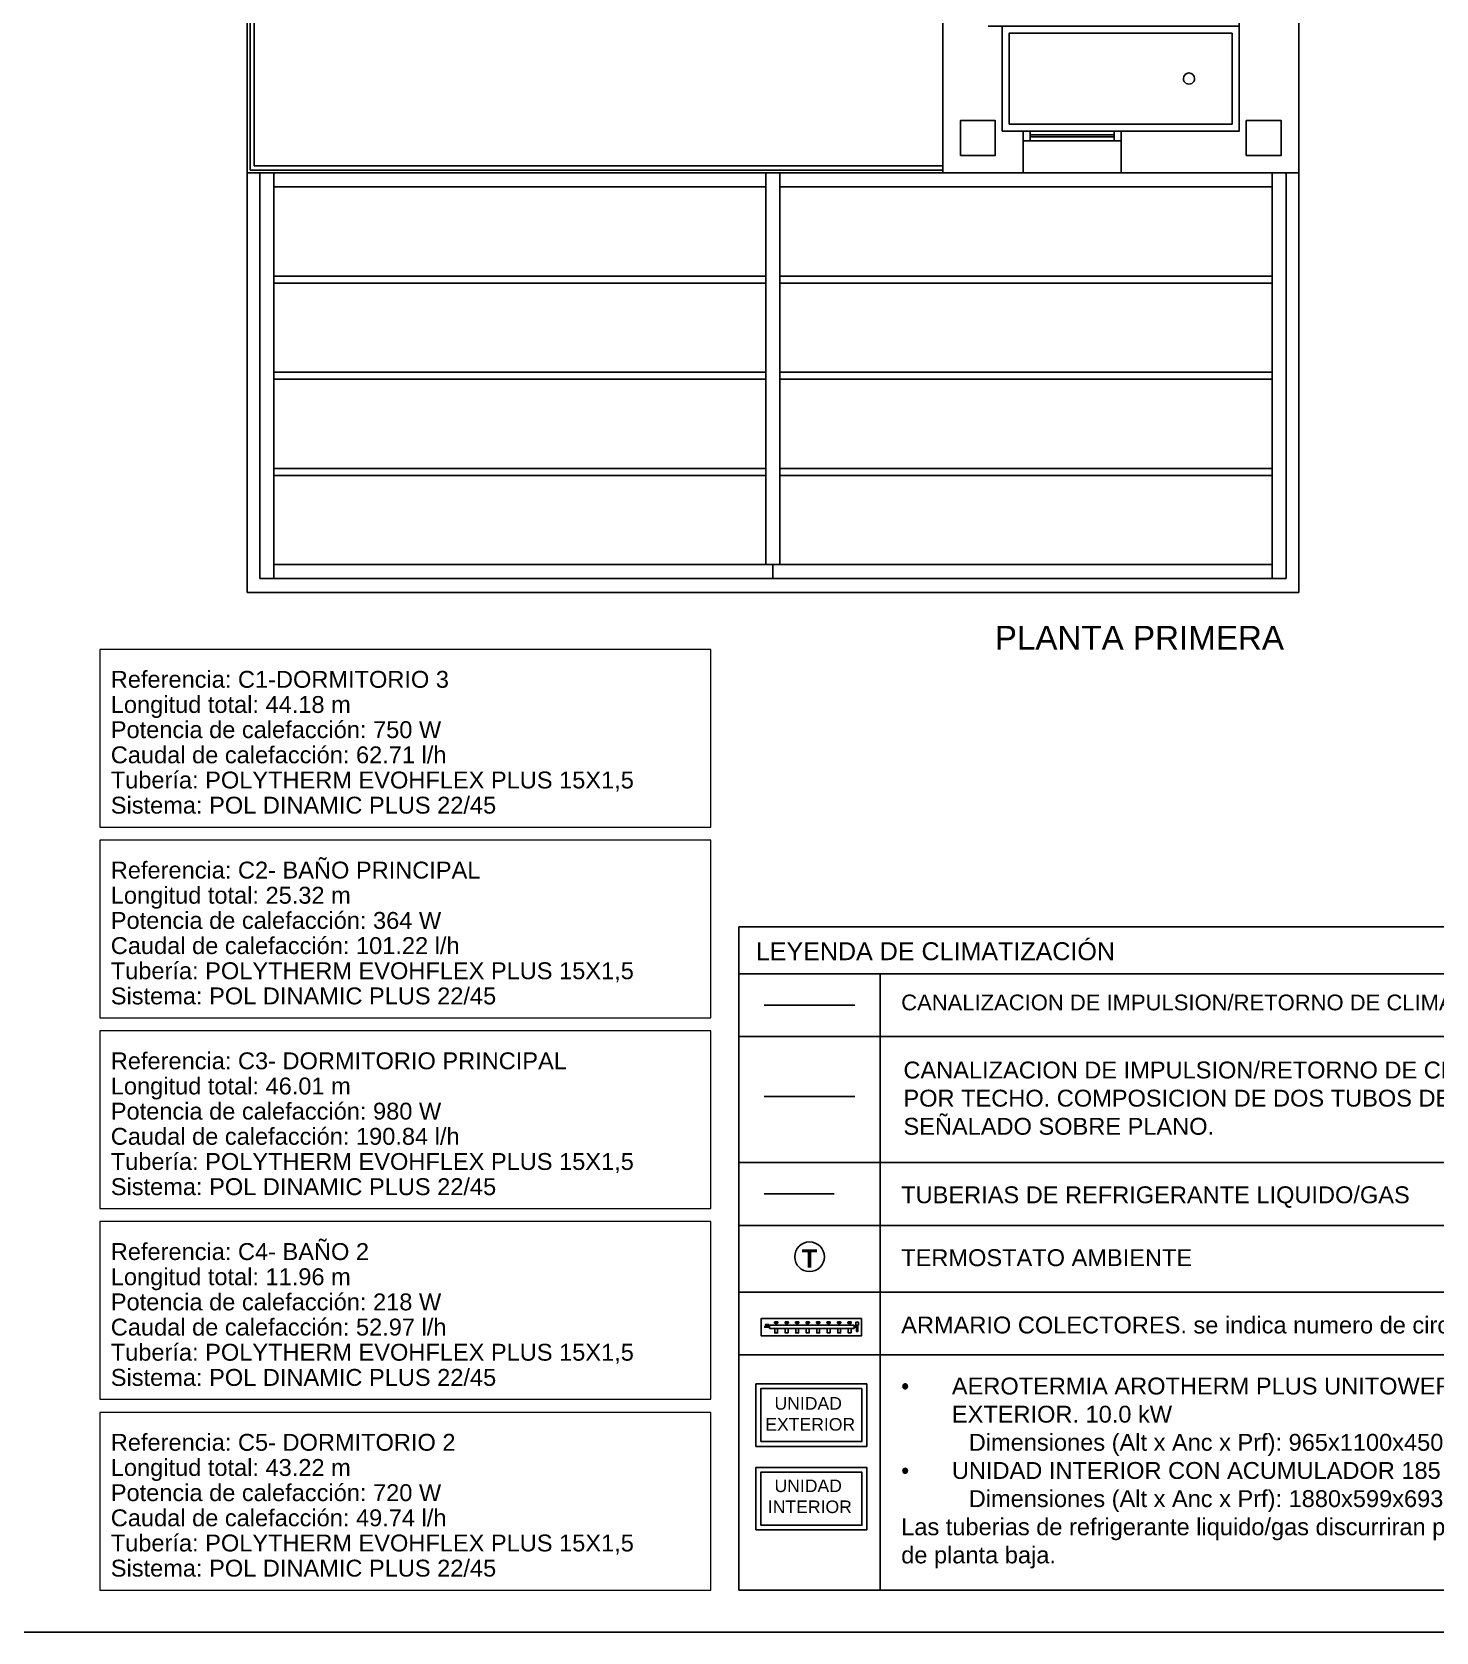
# Model space of a CAD drawing. Header units: millimetres. Extents: x 441156 to 441876, y 4514765 to 4515211.
# Drawn here: x 441478.11 to 441488.15, y 4514917.17 to 4514928.61 of the extents above; entities that cross this region are included whole.
import ezdxf
from ezdxf.enums import TextEntityAlignment as Align

# ---------------------------------------------------------------- set-up
doc = ezdxf.new("R2010")
doc.units = ezdxf.units.MM
doc.linetypes.add('CONTINUA', pattern=[0])
doc.linetypes.add('HIDDEN', pattern=[0.375, 0.25, -0.125])
doc.layers.add('01_cartela', color=6, linetype='Continuous', plot=False)
for name, color, linetype in [('01_mono PRIMERA', 2, 'Continuous'), ('01_textos', 7, 'Continuous'), ('CALEFAC_NOTAS', 7, 'Continuous'), ('INGIN CALEFACCION MAQUINAS', 7, 'Continuous'), ('INGIN CALEFACCION TEXTO', 7, 'Continuous'), ('INGIN CALEFACCION TUBERIAS', 89, 'Continuous'), ('INGIN CLIMATIZACION EQUIPOS', 7, 'Continuous'), ('INGIN SANEAMIENTO TEXTO', 7, 'Continuous'), ('SOMBRAS2', 250, 'Continuous')]:
    doc.layers.add(name, color=color, linetype=linetype)
doc.layers.add('ETIQUETAS', color=7, linetype='Continuous', lineweight=0)
doc.styles.add('Estilo1', font='swissel.ttf')
doc.styles.add('NIEVES3', font='swisseb.ttf')

# ---------------------------------------------------------------- blocks, each defined once
blk = doc.blocks.new('A$C11D349B9')
at = {"layer": '01_mono PRIMERA', "color": 254}
for p, q in [((9.353, 3), (9.353, 8.655)), ((8.928, 4.83, 0), (8.928, 3.3, 0)), ((1.833, 3), (1.833, 4.63)), ((1.853, 4.63), (1.853, 3.02)), ((1.883, 4.63), (1.883, 3.05)), ((6.808, 3), (6.808, 4.63)), ((7.233, 3.3), (7.383, 3.3)), ((8.083, 3.3, 0), (7.383, 3.3, 0)), ((7.383, 3.3, 0), (7.383, 3, 0)), ((8.083, 3.23, 0), (7.383, 3.23, 0)), ((7.433, 3.3, 0), (7.433, 3.23, 0)), ((8.033, 3.272, 0), (7.433, 3.272, 0)), ((8.033, 3.258, 0), (7.433, 3.258, 0)), ((8.033, 3.3, 0), (8.033, 3.23, 0)), ((8.083, 3.3), (8.928, 3.3)), ((8.083, 3.3, 0), (8.083, 3, 0)), ((1.833, 3), (6.808, 3)), ((1.833, 3), (1.833, 0)), ((1.853, 3.02), (6.808, 3.02)), ((1.883, 3.05), (6.808, 3.05)), ((1.923, 3), (1.923, 0.1)), ((2.023, 0.1), (2.023, 3)), ((5.543, 0.2, 0), (5.543, 3, 0)), ((5.643, 0.2, 0), (5.643, 3, 0)), ((6.808, 3), (7.383, 3)), ((8.083, 3, 0), (7.383, 3, 0)), ((8.083, 3), (9.353, 3, 0)), ((9.163, 0.1, 0), (9.163, 3, 0)), ((9.263, 3, 0), (9.263, 0.1, 0)), ((9.353, 3, 0), (9.353, 0, 0)), ((2.023, 2.9, 0), (5.543, 2.9, 0)), ((5.643, 2.9, 0), (9.163, 2.9, 0)), ((5.543, 2.262, 0), (2.023, 2.262, 0)), ((5.543, 2.212, 0), (2.023, 2.212, 0)), ((9.163, 2.262, 0), (5.643, 2.262, 0)), ((9.163, 2.212, 0), (5.643, 2.212, 0)), ((5.543, 1.575, 0), (2.023, 1.575, 0)), ((5.543, 1.525, 0), (2.023, 1.525, 0)), ((9.163, 1.575, 0), (5.643, 1.575, 0)), ((9.163, 1.525, 0), (5.643, 1.525, 0)), ((5.543, 0.887, 0), (2.023, 0.887, 0)), ((5.543, 0.837, 0), (2.023, 0.837, 0)), ((9.163, 0.887, 0), (5.643, 0.887, 0)), ((9.163, 0.837, 0), (5.643, 0.837, 0)), ((2.023, 0.2, 0), (9.163, 0.2, 0)), ((5.593, 0.1, 0), (5.593, 0.2, 0)), ((5.593, 0.1, 0), (5.593, 0.2, 0)), ((1.923, 0.1, 0), (9.263, 0.1, 0)), ((1.833, 0, 0), (9.353, 0, 0))]:
    blk.add_line(p, q, dxfattribs=at)
blk.add_lwpolyline([(7.233, 3.3), (7.233, 4.05), (7.133, 4.05)], dxfattribs=at)
for points in [[(8.928, 4.05), (7.233, 4.05), (7.233, 3.3), (8.928, 3.3)], [(8.878, 4), (7.283, 4), (7.283, 3.35), (8.878, 3.35)], [(6.933, 3.125), (7.183, 3.125), (7.183, 3.375), (6.933, 3.375), (6.933, 3.125)], [(8.978, 3.125), (9.228, 3.125), (9.228, 3.375), (8.978, 3.375), (8.978, 3.125)]]:
    blk.add_lwpolyline(points, close=True, dxfattribs=at)
for start, end in [(0.0137, 180.0137), (180.0137, 0.0137)]:
    blk.add_arc((8.568, 3.675), 0.04, start, end, dxfattribs=at)

msp = doc.modelspace()

# ---------------------------------------------------------------- linework, layer by layer
at = {"layer": '01_cartela', "color": 3}
msp.add_lwpolyline([(441467.02291656, 4514938.70368948), (441467.02291656, 4514917.16866547), (441497.66090462, 4514917.16866547), (441497.66090462, 4514938.70368948)], close=True, dxfattribs=at)
at = {"layer": 'CALEFAC_NOTAS', "linetype": 'CONTINUA'}
for p, q in [((441483.16481379, 4514922.21192683), (441489.70665778, 4514922.21192683)), ((441483.16481379, 4514921.87650582), (441483.16481379, 4514922.21192683)), ((441483.16481379, 4514922.21192683), (441489.70665778, 4514922.21192683)), ((441483.16481379, 4514921.87650582), (441489.70665778, 4514921.87650582))]:
    msp.add_line(p, q, dxfattribs=at)
at = {"layer": 'ETIQUETAS'}
for p, q in [((441478.67318124, 4514922.92567652), (441482.28038124, 4514922.92567652)), ((441478.67318124, 4514921.56142376), (441482.28038124, 4514921.56142376)), ((441478.67318124, 4514920.19717099), (441482.28038124, 4514920.19717099)), ((441478.67318124, 4514918.83291823), (441482.28038124, 4514918.83291823))]:
    msp.add_line(p, q, dxfattribs=at)
for points in [[(441478.59572966, 4514922.92567652), (441482.96481379, 4514922.92567652), (441482.96481379, 4514924.19651539), (441478.59572966, 4514924.19651539)], [(441478.59572966, 4514921.56142376), (441482.96481379, 4514921.56142376), (441482.96481379, 4514922.83226262), (441478.59572966, 4514922.83226262)], [(441478.59572966, 4514920.19717099), (441482.96481379, 4514920.19717099), (441482.96481379, 4514921.46800986), (441478.59572966, 4514921.46800986)], [(441478.59572966, 4514918.83291823), (441482.96481379, 4514918.83291823), (441482.96481379, 4514920.1037571), (441478.59572966, 4514920.1037571)], [(441478.59572966, 4514917.46866547), (441482.96481379, 4514917.46866547), (441482.96481379, 4514918.73950434), (441478.59572966, 4514918.73950434)]]:
    msp.add_lwpolyline(points, close=True, dxfattribs=at)
at = {"layer": 'INGIN CALEFACCION MAQUINAS', "color": 30}
for points in [[(441483.28710888, 4514918.49581966), (441484.07972751, 4514918.49581966), (441484.07972751, 4514918.94354207), (441483.28710888, 4514918.94354207), (441483.28710888, 4514918.49581966)], [(441483.28710888, 4514917.89820374), (441484.07972751, 4514917.89820374), (441484.07972751, 4514918.34592615), (441483.28710888, 4514918.34592615), (441483.28710888, 4514917.89820374)]]:
    msp.add_lwpolyline(points, dxfattribs=at)
for points in [[(441483.32127017, 4514918.52998095), (441484.04556621, 4514918.52998095), (441484.04556621, 4514918.90938078), (441483.32127017, 4514918.90938078)], [(441483.32127017, 4514917.93236503), (441484.04556621, 4514917.93236503), (441484.04556621, 4514918.31176486), (441483.32127017, 4514918.31176486)]]:
    msp.add_lwpolyline(points, close=True, dxfattribs=at)
at = {"layer": 'INGIN CALEFACCION MAQUINAS'}
msp.add_circle((441483.67034334, 4514919.85210945), 0.10603514, dxfattribs=at)
at = {"layer": 'INGIN CALEFACCION TUBERIAS', "color": 86, "linetype": 'Continuous', "ltscale": 0.5}
for p, q in [((441483.38488002, 4514919.3638701), (441483.38488002, 4514919.33989425)), ((441483.97511983, 4514919.3638701), (441483.38488002, 4514919.3638701)), ((441483.98971466, 4514919.3638701), (441483.96874654, 4514919.3638701)), ((441483.98971466, 4514919.33989425), (441483.98971466, 4514919.3638701)), ((441483.38488002, 4514919.33989425), (441483.97511983, 4514919.33989425)), ((441483.96874654, 4514919.33989425), (441483.98971466, 4514919.33989425))]:
    msp.add_line(p, q, dxfattribs=at)
for points in [[(441483.34575268, 4514920.99972326), (441483.99493401, 4514920.99972326)], [(441483.3504365, 4514919.35593435), (441483.38488002, 4514919.35593435), (441483.38488002, 4514919.34782999), (441483.3504365, 4514919.34782999), (441483.3504365, 4514919.35593435)], [(441483.37964596, 4514919.36910393), (441483.35567056, 4514919.36910393), (441483.35567056, 4514919.36386987), (441483.37964596, 4514919.36386987), (441483.37964596, 4514919.36910393)], [(441483.37035971, 4514919.36386987), (441483.36495681, 4514919.36386987), (441483.36495681, 4514919.35593435), (441483.37035971, 4514919.35593435), (441483.37035971, 4514919.36386987)], [(441483.43996526, 4514919.37619182), (441483.42422785, 4514919.37619182), (441483.42422785, 4514919.37619182), (441483.42245105, 4514919.37644565), (441483.4211819, 4514919.37720713), (441483.42042041, 4514919.37847628), (441483.42016658, 4514919.38025308), (441483.42016658, 4514919.38380669), (441483.42016658, 4514919.38380669), (441483.42042041, 4514919.3855835), (441483.4211819, 4514919.38685264), (441483.42245105, 4514919.38761413), (441483.42422785, 4514919.38786796), (441483.43996526, 4514919.38786796), (441483.43996526, 4514919.38786796), (441483.44174206, 4514919.38761413), (441483.44301121, 4514919.38685264), (441483.4437727, 4514919.3855835), (441483.44402653, 4514919.38380669), (441483.44402653, 4514919.38025308), (441483.44402653, 4514919.38025308), (441483.4437727, 4514919.37847628), (441483.44301121, 4514919.37720713), (441483.44174206, 4514919.37644565), (441483.43996526, 4514919.37619182)], [(441483.51496526, 4514919.37619182), (441483.49922785, 4514919.37619182), (441483.49922785, 4514919.37619182), (441483.49745104, 4514919.37644565), (441483.4961819, 4514919.37720713), (441483.49542041, 4514919.37847628), (441483.49516658, 4514919.38025308), (441483.49516658, 4514919.38380669), (441483.49516658, 4514919.38380669), (441483.49542041, 4514919.3855835), (441483.4961819, 4514919.38685264), (441483.49745104, 4514919.38761413), (441483.49922785, 4514919.38786796), (441483.51496526, 4514919.38786796), (441483.51496526, 4514919.38786796), (441483.51674206, 4514919.38761413), (441483.51801121, 4514919.38685264), (441483.51877269, 4514919.3855835), (441483.51902652, 4514919.38380669), (441483.51902652, 4514919.38025308), (441483.51902652, 4514919.38025308), (441483.51877269, 4514919.37847628), (441483.51801121, 4514919.37720713), (441483.51674206, 4514919.37644565), (441483.51496526, 4514919.37619182)], [(441483.58996526, 4514919.37619182), (441483.57422785, 4514919.37619182), (441483.57422785, 4514919.37619182), (441483.57245104, 4514919.37644565), (441483.5711819, 4514919.37720713), (441483.57042041, 4514919.37847628), (441483.57016658, 4514919.38025308), (441483.57016658, 4514919.38380669), (441483.57016658, 4514919.38380669), (441483.57042041, 4514919.3855835), (441483.5711819, 4514919.38685264), (441483.57245104, 4514919.38761413), (441483.57422785, 4514919.38786796), (441483.58996526, 4514919.38786796), (441483.58996526, 4514919.38786796), (441483.59174206, 4514919.38761413), (441483.59301121, 4514919.38685264), (441483.59377269, 4514919.3855835), (441483.59402652, 4514919.38380669), (441483.59402652, 4514919.38025308), (441483.59402652, 4514919.38025308), (441483.59377269, 4514919.37847628), (441483.59301121, 4514919.37720713), (441483.59174206, 4514919.37644565), (441483.58996526, 4514919.37619182)], [(441483.66496526, 4514919.37619182), (441483.64922785, 4514919.37619182), (441483.64922785, 4514919.37619182), (441483.64745105, 4514919.37644565), (441483.6461819, 4514919.37720713), (441483.64542041, 4514919.37847628), (441483.64516658, 4514919.38025308), (441483.64516658, 4514919.38380669), (441483.64516658, 4514919.38380669), (441483.64542041, 4514919.3855835), (441483.6461819, 4514919.38685264), (441483.64745105, 4514919.38761413), (441483.64922785, 4514919.38786796), (441483.66496526, 4514919.38786796), (441483.66496526, 4514919.38786796), (441483.66674206, 4514919.38761413), (441483.66801121, 4514919.38685264), (441483.6687727, 4514919.3855835), (441483.66902652, 4514919.38380669), (441483.66902652, 4514919.38025308), (441483.66902652, 4514919.38025308), (441483.6687727, 4514919.37847628), (441483.66801121, 4514919.37720713), (441483.66674206, 4514919.37644565), (441483.66496526, 4514919.37619182)], [(441483.73996526, 4514919.37619182), (441483.72422785, 4514919.37619182), (441483.72422785, 4514919.37619182), (441483.72245105, 4514919.37644565), (441483.7211819, 4514919.37720713), (441483.72042041, 4514919.37847628), (441483.72016658, 4514919.38025308), (441483.72016658, 4514919.38380669), (441483.72016658, 4514919.38380669), (441483.72042041, 4514919.3855835), (441483.7211819, 4514919.38685264), (441483.72245105, 4514919.38761413), (441483.72422785, 4514919.38786796), (441483.73996526, 4514919.38786796), (441483.73996526, 4514919.38786796), (441483.74174206, 4514919.38761413), (441483.74301121, 4514919.38685264), (441483.7437727, 4514919.3855835), (441483.74402653, 4514919.38380669), (441483.74402653, 4514919.38025308), (441483.74402653, 4514919.38025308), (441483.7437727, 4514919.37847628), (441483.74301121, 4514919.37720713), (441483.74174206, 4514919.37644565), (441483.73996526, 4514919.37619182)], [(441483.81496526, 4514919.37619182), (441483.79922785, 4514919.37619182), (441483.79922785, 4514919.37619182), (441483.79745105, 4514919.37644565), (441483.7961819, 4514919.37720713), (441483.79542041, 4514919.37847628), (441483.79516658, 4514919.38025308), (441483.79516658, 4514919.38380669), (441483.79516658, 4514919.38380669), (441483.79542041, 4514919.3855835), (441483.7961819, 4514919.38685264), (441483.79745105, 4514919.38761413), (441483.79922785, 4514919.38786796), (441483.81496526, 4514919.38786796), (441483.81496526, 4514919.38786796), (441483.81674206, 4514919.38761413), (441483.81801121, 4514919.38685264), (441483.8187727, 4514919.3855835), (441483.81902653, 4514919.38380669), (441483.81902653, 4514919.38025308), (441483.81902653, 4514919.38025308), (441483.8187727, 4514919.37847628), (441483.81801121, 4514919.37720713), (441483.81674206, 4514919.37644565), (441483.81496526, 4514919.37619182)], [(441483.88996526, 4514919.37619182), (441483.87422785, 4514919.37619182), (441483.87422785, 4514919.37619182), (441483.87245105, 4514919.37644565), (441483.8711819, 4514919.37720713), (441483.87042041, 4514919.37847628), (441483.87016658, 4514919.38025308), (441483.87016658, 4514919.38380669), (441483.87016658, 4514919.38380669), (441483.87042041, 4514919.3855835), (441483.8711819, 4514919.38685264), (441483.87245105, 4514919.38761413), (441483.87422785, 4514919.38786796), (441483.88996526, 4514919.38786796), (441483.88996526, 4514919.38786796), (441483.89174206, 4514919.38761413), (441483.89301121, 4514919.38685264), (441483.8937727, 4514919.3855835), (441483.89402653, 4514919.38380669), (441483.89402653, 4514919.38025308), (441483.89402653, 4514919.38025308), (441483.8937727, 4514919.37847628), (441483.89301121, 4514919.37720713), (441483.89174206, 4514919.37644565), (441483.88996526, 4514919.37619182)], [(441483.96496526, 4514919.37619182), (441483.94922785, 4514919.37619182), (441483.94922785, 4514919.37619182), (441483.94745105, 4514919.37644565), (441483.9461819, 4514919.37720713), (441483.94542041, 4514919.37847628), (441483.94516658, 4514919.38025308), (441483.94516658, 4514919.38380669), (441483.94516658, 4514919.38380669), (441483.94542041, 4514919.3855835), (441483.9461819, 4514919.38685264), (441483.94745105, 4514919.38761413), (441483.94922785, 4514919.38786796), (441483.96496526, 4514919.38786796), (441483.96496526, 4514919.38786796), (441483.96674206, 4514919.38761413), (441483.96801121, 4514919.38685264), (441483.9687727, 4514919.3855835), (441483.96902653, 4514919.38380669), (441483.96902653, 4514919.38025308), (441483.96902653, 4514919.38025308), (441483.9687727, 4514919.37847628), (441483.96801121, 4514919.37720713), (441483.96674206, 4514919.37644565), (441483.96496526, 4514919.37619182)], [(441483.98971466, 4514919.35593458), (441484.00575454, 4514919.35593458), (441484.00575454, 4514919.34783022), (441483.98971466, 4514919.34783022), (441483.98971466, 4514919.35593458)], [(441484.02027485, 4514919.38514404), (441484.00170236, 4514919.38514404), (441484.00170236, 4514919.3638701), (441484.02027485, 4514919.3638701), (441484.02027485, 4514919.38514404)], [(441484.00575454, 4514919.3638701), (441484.01639151, 4514919.3638701), (441484.01639151, 4514919.3187896), (441484.00575454, 4514919.3187896), (441484.00575454, 4514919.3638701)], [(441483.44224972, 4514919.33989425), (441483.42219722, 4514919.33989425), (441483.42219722, 4514919.30791177), (441483.44224972, 4514919.30791177), (441483.44224972, 4514919.33989425)], [(441483.51724972, 4514919.33989425), (441483.49719721, 4514919.33989425), (441483.49719721, 4514919.30791177), (441483.51724972, 4514919.30791177), (441483.51724972, 4514919.33989425)], [(441483.59224972, 4514919.33989425), (441483.57219721, 4514919.33989425), (441483.57219721, 4514919.30791177), (441483.59224972, 4514919.30791177), (441483.59224972, 4514919.33989425)], [(441483.66724972, 4514919.33989425), (441483.64719722, 4514919.33989425), (441483.64719722, 4514919.30791177), (441483.66724972, 4514919.30791177), (441483.66724972, 4514919.33989425)], [(441483.74224972, 4514919.33989425), (441483.72219722, 4514919.33989425), (441483.72219722, 4514919.30791177), (441483.74224972, 4514919.30791177), (441483.74224972, 4514919.33989425)], [(441483.81724972, 4514919.33989425), (441483.79719722, 4514919.33989425), (441483.79719722, 4514919.30791177), (441483.81724972, 4514919.30791177), (441483.81724972, 4514919.33989425)], [(441483.89224972, 4514919.33989425), (441483.87219722, 4514919.33989425), (441483.87219722, 4514919.30791177), (441483.89224972, 4514919.30791177), (441483.89224972, 4514919.33989425)], [(441483.96724972, 4514919.33989425), (441483.94719722, 4514919.33989425), (441483.94719722, 4514919.30791177), (441483.96724972, 4514919.30791177), (441483.96724972, 4514919.33989425)]]:
    msp.add_lwpolyline(points, dxfattribs=at)
msp.add_lwpolyline([(441484.04287363, 4514919.41040829), (441484.04287363, 4514919.28746359), (441483.32396276, 4514919.28746359), (441483.32396276, 4514919.41040829)], close=True, dxfattribs=at)
at = {"layer": 'INGIN CLIMATIZACION EQUIPOS', "color": 30, "linetype": 'HIDDEN', "ltscale": 2}
msp.add_lwpolyline([(441483.34575268, 4514920.30197531), (441483.99493401, 4514920.30197531)], dxfattribs=at)
at = {"layer": 'INGIN SANEAMIENTO TEXTO', "color": 5}
msp.add_line((441484.17587289, 4514921.87650582), (441484.17587289, 4514917.46866547), dxfattribs=at)
for points in [[(441489.70665778, 4514921.87650582), (441489.70665778, 4514917.46866547), (441483.16481379, 4514917.46866547), (441483.16481379, 4514921.87650582)], [(441489.70665778, 4514921.42663996), (441483.16481379, 4514921.42663996)], [(441489.70665778, 4514920.52690824), (441483.16481379, 4514920.52690824)], [(441489.70665778, 4514920.07704238), (441483.16481379, 4514920.07704238)], [(441489.70665778, 4514919.60031455), (441483.16481379, 4514919.60031455)], [(441489.70665778, 4514919.15044869), (441483.16481379, 4514919.15044869)]]:
    msp.add_lwpolyline(points, dxfattribs=at)
at = {"layer": 'SOMBRAS2', "color": 170}
msp.add_lwpolyline([(441483.34575268, 4514921.65157289), (441483.99493401, 4514921.65157289)], dxfattribs=at)

# ---------------------------------------------------------------- block references
at = {"layer": '01_mono PRIMERA', "color": 254, "linetype": 'CONTINUA'}
msp.add_blockref('A$C11D349B9', (441477.81599639, 4514924.60396305), dxfattribs=at)

# ---------------------------------------------------------------- texts
at = {"layer": '01_textos', "color": 5, "style": 'Estilo1'}
msp.add_text('PLANTA PRIMERA', height=0.1697265748, dxfattribs=at).set_placement((441484.99521675, 4514924.19516573, 0.00000115))
at = {"layer": '01_textos', "color": 7, "style": 'Estilo1'}
for s, p in [('Referencia: C1-DORMITORIO 3', (441478.67318124, 4514923.88567652)), ('Referencia: C2- BAÑO PRINCIPAL', (441478.67318124, 4514922.52142376)), ('Referencia: C3- DORMITORIO PRINCIPAL', (441478.67318124, 4514921.15717099)), ('Referencia: C4- BAÑO 2', (441478.67318124, 4514919.79291823)), ('Referencia: C5- DORMITORIO 2', (441478.67318124, 4514918.42866547))]:
    msp.add_text(s, height=0.1207676933, dxfattribs=at).set_placement(p, align=Align.BOTTOM_LEFT)
at = {"layer": '01_textos', "color": 5, "style": 'Estilo1'}
for s, p in [('Longitud total: 44.18 m', (441478.67318124, 4514923.70567652)), ('Potencia de calefacción: 750 W', (441478.67318124, 4514923.52567652)), ('Caudal de calefacción: 62.71 l/h', (441478.67318124, 4514923.34567652)), ('Tubería: POLYTHERM EVOHFLEX PLUS 15X1,5', (441478.67318124, 4514923.16567652)), ('Sistema: POL DINAMIC PLUS 22/45', (441478.67318124, 4514922.98567652)), ('Longitud total: 25.32 m', (441478.67318124, 4514922.34142376)), ('Potencia de calefacción: 364 W', (441478.67318124, 4514922.16142376)), ('Caudal de calefacción: 101.22 l/h', (441478.67318124, 4514921.98142376)), ('Tubería: POLYTHERM EVOHFLEX PLUS 15X1,5', (441478.67318124, 4514921.80142375)), ('Sistema: POL DINAMIC PLUS 22/45', (441478.67318124, 4514921.62142376)), ('Longitud total: 46.01 m', (441478.67318124, 4514920.97717099)), ('Potencia de calefacción: 980 W', (441478.67318124, 4514920.79717099)), ('Caudal de calefacción: 190.84 l/h', (441478.67318124, 4514920.61717099)), ('Tubería: POLYTHERM EVOHFLEX PLUS 15X1,5', (441478.67318124, 4514920.43717099)), ('Sistema: POL DINAMIC PLUS 22/45', (441478.67318124, 4514920.25717099)), ('Longitud total: 11.96 m', (441478.67318124, 4514919.61291823)), ('Potencia de calefacción: 218 W', (441478.67318124, 4514919.43291823)), ('Caudal de calefacción: 52.97 l/h', (441478.67318124, 4514919.25291823)), ('Tubería: POLYTHERM EVOHFLEX PLUS 15X1,5', (441478.67318124, 4514919.07291823)), ('Sistema: POL DINAMIC PLUS 22/45', (441478.67318124, 4514918.89291823)), ('Longitud total: 43.22 m', (441478.67318124, 4514918.24866547)), ('Potencia de calefacción: 720 W', (441478.67318124, 4514918.06866547)), ('Caudal de calefacción: 49.74 l/h', (441478.67318124, 4514917.88866547)), ('Tubería: POLYTHERM EVOHFLEX PLUS 15X1,5', (441478.67318124, 4514917.70866547)), ('Sistema: POL DINAMIC PLUS 22/45', (441478.67318124, 4514917.52866547))]:
    msp.add_text(s, height=0.1207676933, dxfattribs=at).set_placement(p, align=Align.BOTTOM_LEFT)
at = {"layer": '01_textos', "color": 1, "style": 'Estilo1'}
msp.add_text('LEYENDA DE CLIMATIZACIÓN', height=0.1282612154, dxfattribs=at).set_placement((441483.28631073, 4514921.97362797))
at = {"layer": '01_textos', "color": 5, "char_height": 0.1207676933, "attachment_point": 1, "style": 'Estilo1'}
for s, width, insert in [('CANALIZACION DE IMPULSION/RETORNO DE CLIMATIZACIÓN POR TECHO. COMPOSICION DE DOS TUBOS DE DIAMETRO SEÑALADO SOBRE PLANO.', 5.3902919046, (441484.34199852, 4514921.24844692)), ('TUBERIAS DE REFRIGERANTE LIQUIDO/GAS', 5.4659697071, (441484.32601429, 4514920.35600061)), ('TERMOSTATO AMBIENTE ', 5.4659697071, (441484.32601429, 4514919.90613475)), ('ARMARIO COLECTORES. se indica numero de circuitos.', 6.5412484667, (441484.32601429, 4514919.42474592)), ('\\A1;\\pi-0.3623,l0.3623,t0.3623;{\\fSymbol|b0|i0|c2|p18;·^I}AEROTERMIA AROTHERM PLUS UNITOWER 8 {\\A0;\\H0.66667x;\\C256; }UNIDAD EXTERIOR{\\A0;. 10.0 kW} \\P\\pi0,l0,tz;^IDimensiones (Alt x Anc x Prf): {\\A0;965x1100x450 mm}\\P\\pi-0.3623,l0.3623,t0.3623;{\\fSymbol|b0|i0|c2|p18;·^I}UNIDAD INTERIOR {\\A0;CON ACUMULADOR 185 l}\\P\\pi0,l0,tz;      ^IDimensiones (Alt x Anc x Prf): {\\A0;1880x599x693 mm\\P}Las tuberias de refrigerante liquido/gas discurriran por el falso techo de planta baja. ', 5.2576256712, (441484.32601429, 4514918.98822458))]:
    msp.add_mtext_dynamic_manual_height_columns(s, width=width, gutter_width=16.2288826, heights=[0], dxfattribs=dict(at, insert=insert))
at = {"layer": 'INGIN CALEFACCION MAQUINAS', "attachment_point": 1}
for insert, char_height, style in [((441483.6145257, 4514919.90551181), 0.13043067, 'NIEVES3'), ((441483.62293924, 4514919.90551181), 0.11567948, 'Estilo1')]:
    msp.add_mtext_dynamic_manual_height_columns('T', width=46.3074029562, gutter_width=16.2288826, heights=[0], dxfattribs=dict(at, insert=insert, char_height=char_height, style=style))
at = {"layer": 'INGIN CALEFACCION TEXTO', "color": 30, "char_height": 0.09, "attachment_point": 1, "style": 'Estilo1'}
for s, insert in [('\\pi0.25486;UNIDAD\\P\\pi0.1889;EXTERIOR', (441483.16498277, 4514918.84884847)), ('\\pi0.25486;UNIDAD \\P\\pi0.20734;INTERIOR', (441483.16498277, 4514918.25929823))]:
    msp.add_mtext_dynamic_manual_height_columns(s, width=1.0252589654, gutter_width=16.2288826, heights=[0], dxfattribs=dict(at, insert=insert))
at = {"layer": 'INGIN SANEAMIENTO TEXTO', "color": 5, "insert": (441484.32601429, 4514921.72762652), "char_height": 0.1126125, "attachment_point": 1, "style": 'Estilo1'}
msp.add_mtext_dynamic_manual_height_columns('CANALIZACION DE IMPULSION/RETORNO DE CLIMATIZACIÓN', width=5.4659697071, gutter_width=16.2288826, heights=[0], dxfattribs=at)

doc.saveas('drawing.dxf')
